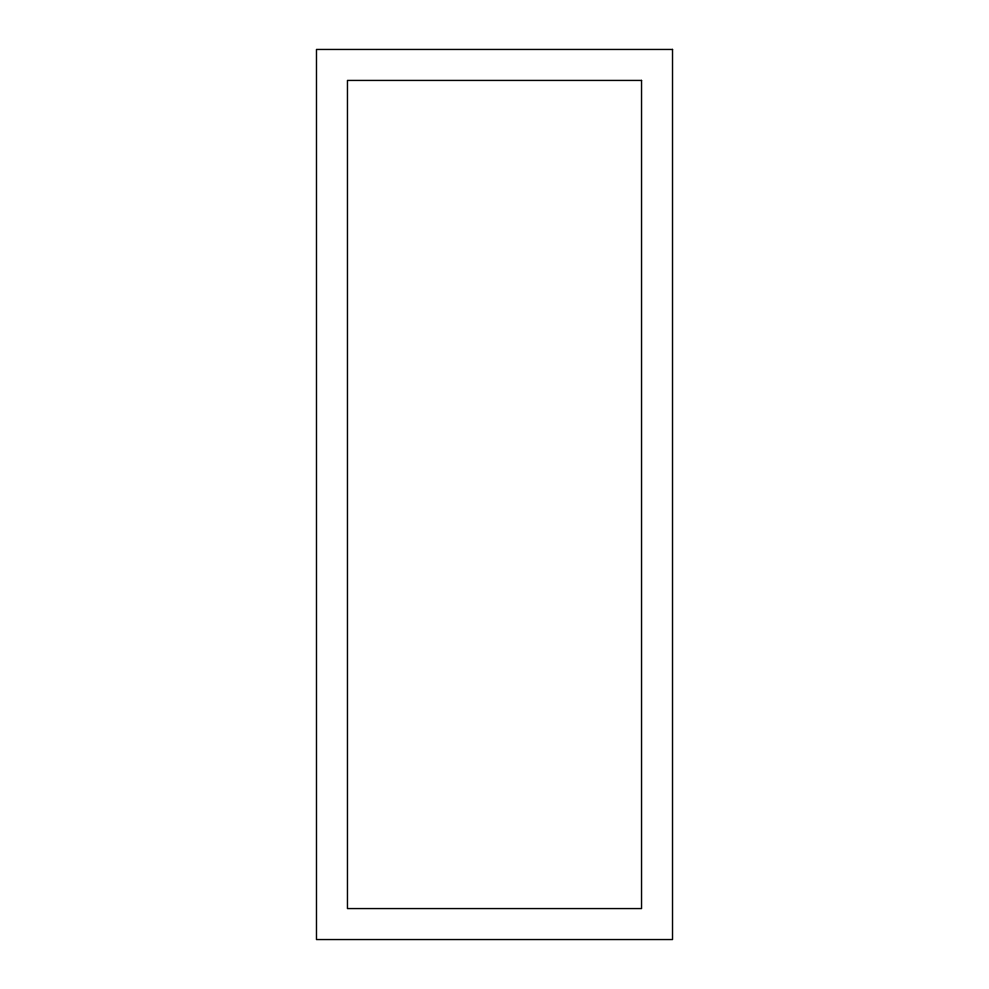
<?xml version="1.0" encoding="UTF-8"?>
<svg xmlns="http://www.w3.org/2000/svg" width="989" height="989" viewBox="0 0 989 989"><rect width="100%" height="100%" fill="white"/><g stroke="black" fill="none" stroke-linecap="round" stroke-linejoin="round"><path stroke-width="1.48" d="M672.52 49.45L316.48 49.45L316.48 939.55L672.52 939.55L672.52 49.45M641.54 80.43L347.46 80.43L347.46 908.57L641.54 908.57L641.54 80.43"/></g></svg>
